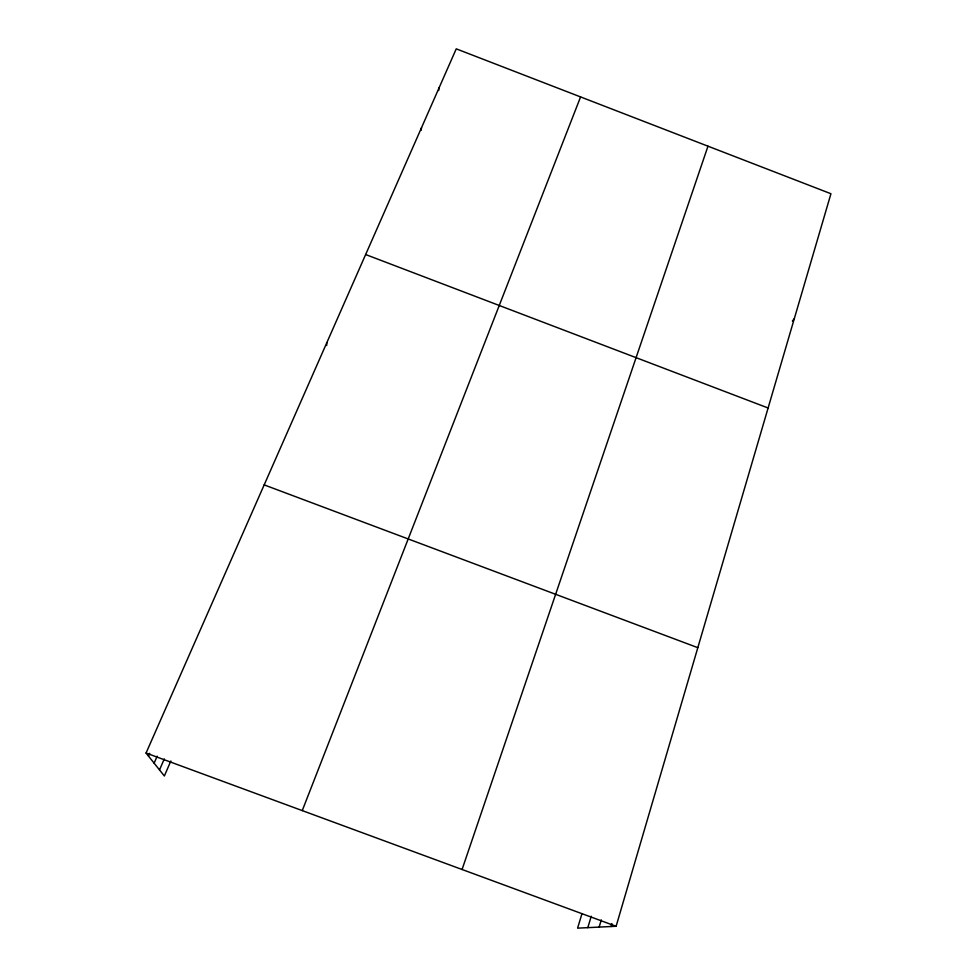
<?xml version="1.0" encoding="UTF-8"?>
<svg xmlns="http://www.w3.org/2000/svg" width="977" height="977" viewBox="0 0 977 977"><rect width="100%" height="100%" fill="white"/><g stroke="black" fill="none" stroke-linecap="round" stroke-linejoin="round"><path stroke-width="1.47" d="M326.672 345.516L326.819 342.671M421.099 130.393L421.514 127.694M438.649 90.531L439.125 87.735M581.987 913.629L577.59 928.15L616.121 926.269L830.938 193.727L456.247 48.85L146.061 753.035L164.356 776.007L170.853 760.973M611.028 926.514L611.895 923.595M599.145 927.1L601.295 919.894M587.812 927.649L591.232 916.255M462.072 869.493L707.983 146.184M302.259 810.592L580.582 96.918M159.507 769.925L164.295 758.909M154.122 763.159L157.163 756.21M148.48 756.076L149.689 753.328M792.396 321.067L794.289 318.697M146.061 753.035L616.121 926.269M264.169 484.885L697.81 647.678M365.642 254.533L768.105 407.995"/></g></svg>
